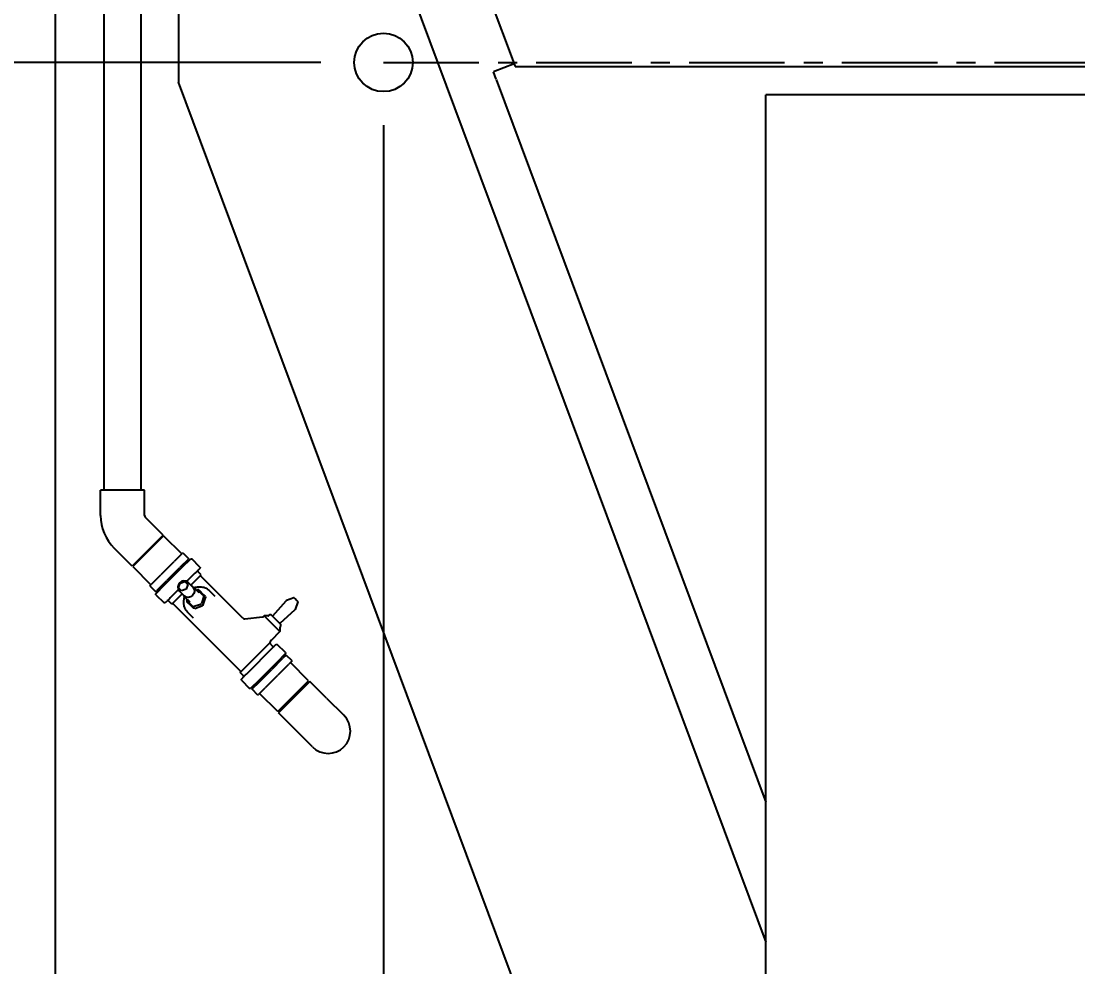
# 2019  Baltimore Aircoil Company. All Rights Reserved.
# Model space of a CAD drawing. Header units: millimetres. Extents: x 17046 to 32328, y 18593 to 29476.
# Drawn here: x 17099.62 to 17147.05, y 18925.77 to 18968.23 of the extents above; entities that cross this region are included whole.
import ezdxf

# ---------------------------------------------------------------- set-up
doc = ezdxf.new("R2010")
doc.units = ezdxf.units.MM
doc.header["$LTSCALE"] = 5
doc.linetypes.add('CENTER', pattern=[50.8, 31.75, -6.35, 6.35, -6.35])
for name, color, linetype in [('CONDENSER-STD-CONTROL', 1, 'Continuous'), ('RECIRCULATION-CONTROL', 3, 'Continuous'), ('UNIT', 6, 'Continuous'), ('WS-NO-CONTROL', 3, 'Continuous')]:
    doc.layers.add(name, color=color, linetype=linetype)
doc.styles.add('SUBMITTAL', font='romans.shx', dxfattribs={"width": 0.75})
doc.dimstyles.new('SUBMITTAL', dxfattribs={"dimtxt": 0.09375, "dimasz": 0.09375, "dimexe": 0.03125, "dimexo": 0.0625, "dimgap": 0.0625, "dimtad": 0, "dimdec": 4, "dimzin": 4, "dimdsep": 46, "dimlunit": 4, "dimtxsty": 'SUBMITTAL', "dimcen": 0.09375, "dimclre": 6, "dimadec": 0, "dimazin": 0, "dimtfac": 1, "dimtdec": 0, "dimtofl": 0, "dimtmove": 0, "dimatfit": 3, "dimfxl": 0, "dimfrac": 2, "dimtolj": 1, "dimtzin": 4, "dimarcsym": 0})

# ---------------------------------------------------------------- blocks, each defined once
blk = doc.blocks.new('*D18')
at = {"layer": 'UNIT', "color": 6, "lineweight": -2}
for p, q in [((17120.895, 18990.694), (17048.332, 18990.694)), ((17104.038, 18892.66), (17048.332, 18892.66))]:
    blk.add_line(p, q, dxfattribs=at)
at = {"layer": 'UNIT', "color": 3, "lineweight": -2}
for p, q in [((17051.149, 18985.765), (17051.149, 18951.36)), ((17051.149, 18897.589), (17051.149, 18931.994))]:
    blk.add_line(p, q, dxfattribs=at)
at = {"layer": 'UNIT', "color": 3}
for points in [[(17050.328, 18985.765), (17051.971, 18985.765), (17051.149, 18990.694)], [(17050.328, 18897.589), (17051.971, 18897.589), (17051.149, 18892.66)]]:
    blk.add_solid(points, dxfattribs=at)
at = {"layer": 'UNIT', "color": 3, "insert": (17051.149, 18941.677), "char_height": 4.9294, "attachment_point": 5, "rotation": 90, "style": 'SUBMITTAL'}
blk.add_mtext('\\A1;8\'-2"', dxfattribs=at)
blk = doc.blocks.new('*D20')
at = {"layer": 'CONDENSER-STD-CONTROL', "color": 6, "lineweight": -2}
for p, q in [((17115.882, 18963.562), (17115.882, 18869.843)), ((17101.149, 18896.122), (17101.149, 18869.843))]:
    blk.add_line(p, q, dxfattribs=at)
at = {"layer": 'CONDENSER-STD-CONTROL', "color": 3, "lineweight": -2}
for p, q in [((17101.149, 18872.66), (17096.22, 18872.66)), ((17110.953, 18872.66), (17106.079, 18872.66))]:
    blk.add_line(p, q, dxfattribs=at)
at = {"layer": 'CONDENSER-STD-CONTROL', "color": 3}
for points in [[(17106.079, 18873.481), (17106.079, 18871.838), (17101.149, 18872.66)], [(17110.953, 18873.481), (17110.953, 18871.838), (17115.882, 18872.66)]]:
    blk.add_solid(points, dxfattribs=at)
at = {"layer": 'CONDENSER-STD-CONTROL', "color": 3, "insert": (17079.495, 18872.66), "char_height": 4.9294, "attachment_point": 5, "style": 'SUBMITTAL'}
blk.add_mtext('\\A1;1\'-2 3/4"', dxfattribs=at)
blk = doc.blocks.new('*D21')
at = {"layer": 'CONDENSER-STD-CONTROL', "color": 3, "lineweight": -2}
for p, q in [((17091.149, 18906.495), (17091.149, 18914.711)), ((17091.149, 18887.73), (17091.149, 18882.801))]:
    blk.add_line(p, q, dxfattribs=at)
at = {"layer": 'CONDENSER-STD-CONTROL', "color": 6, "lineweight": -2}
for p, q in [((17130.301, 18901.566), (17088.332, 18901.566)), ((17104.038, 18892.66), (17088.332, 18892.66))]:
    blk.add_line(p, q, dxfattribs=at)
at = {"layer": 'CONDENSER-STD-CONTROL', "color": 3}
for points in [[(17090.328, 18906.495), (17091.971, 18906.495), (17091.149, 18901.566)], [(17090.328, 18887.73), (17091.971, 18887.73), (17091.149, 18892.66)]]:
    blk.add_solid(points, dxfattribs=at)
at = {"layer": 'CONDENSER-STD-CONTROL', "color": 3, "insert": (17091.149, 18926.77), "char_height": 4.9294, "attachment_point": 5, "rotation": 90, "style": 'SUBMITTAL'}
blk.add_mtext('\\A1;8 7/8"', dxfattribs=at)
blk = doc.blocks.new('*D22')
at = {"layer": 'CONDENSER-STD-CONTROL', "color": 6, "lineweight": -2}
for p, q in [((17113.065, 18966.378), (17078.332, 18966.378)), ((17104.038, 18892.66), (17078.332, 18892.66))]:
    blk.add_line(p, q, dxfattribs=at)
at = {"layer": 'CONDENSER-STD-CONTROL', "color": 3, "lineweight": -2}
for p, q in [((17081.149, 18961.449), (17081.149, 18946.632)), ((17081.149, 18897.589), (17081.149, 18912.831))]:
    blk.add_line(p, q, dxfattribs=at)
at = {"layer": 'CONDENSER-STD-CONTROL', "color": 3}
for points in [[(17080.328, 18961.449), (17081.971, 18961.449), (17081.149, 18966.378)], [(17080.328, 18897.589), (17081.971, 18897.589), (17081.149, 18892.66)]]:
    blk.add_solid(points, dxfattribs=at)
at = {"layer": 'CONDENSER-STD-CONTROL', "color": 3, "insert": (17081.149, 18929.731), "char_height": 4.9294, "attachment_point": 5, "rotation": 90, "style": 'SUBMITTAL'}
blk.add_mtext('\\A1;6\'-1 3/4"', dxfattribs=at)
blk = doc.blocks.new('*D31')
at = {"layer": 'UNIT', "color": 6, "lineweight": -2}
for p, q in [((17106.491, 18976.659), (17058.332, 18976.659)), ((17104.038, 18892.66), (17058.332, 18892.66))]:
    blk.add_line(p, q, dxfattribs=at)
at = {"layer": 'UNIT', "color": 3, "lineweight": -2}
for p, q in [((17061.149, 18971.729), (17061.149, 18944.342)), ((17061.149, 18897.589), (17061.149, 18924.976))]:
    blk.add_line(p, q, dxfattribs=at)
at = {"layer": 'UNIT', "color": 3}
for points in [[(17060.328, 18971.729), (17061.971, 18971.729), (17061.149, 18976.659)], [(17060.328, 18897.589), (17061.971, 18897.589), (17061.149, 18892.66)]]:
    blk.add_solid(points, dxfattribs=at)
at = {"layer": 'UNIT', "color": 3, "insert": (17061.149, 18934.659), "char_height": 4.9294, "attachment_point": 5, "rotation": 90, "style": 'SUBMITTAL'}
blk.add_mtext('\\A1;7\'-0"', dxfattribs=at)
blk = doc.blocks.new('*D99')
at = {"layer": 'WS-NO-CONTROL', "color": 6, "lineweight": -2}
for p, q in [((17133.969, 18973.044), (17068.332, 18973.044)), ((17104.038, 18892.66), (17068.332, 18892.66))]:
    blk.add_line(p, q, dxfattribs=at)
at = {"layer": 'WS-NO-CONTROL', "color": 3, "lineweight": -2}
for p, q in [((17071.149, 18968.114), (17071.149, 18949.753)), ((17071.149, 18897.589), (17071.149, 18915.951))]:
    blk.add_line(p, q, dxfattribs=at)
at = {"layer": 'WS-NO-CONTROL', "color": 3}
for points in [[(17070.328, 18968.114), (17071.971, 18968.114), (17071.149, 18973.044)], [(17070.328, 18897.589), (17071.971, 18897.589), (17071.149, 18892.66)]]:
    blk.add_solid(points, dxfattribs=at)
at = {"layer": 'WS-NO-CONTROL', "color": 3, "insert": (17071.149, 18932.852), "char_height": 4.9294, "attachment_point": 5, "rotation": 90, "style": 'SUBMITTAL'}
blk.add_mtext('\\A1;6\'-8 3/8"', dxfattribs=at)

msp = doc.modelspace()

# ---------------------------------------------------------------- linework, layer by layer
at = {"layer": 'CONDENSER-STD-CONTROL', "linetype": 'CENTER', "ltscale": 0.027}
msp.add_line((17115.8821, 18966.3784), (17180.2031, 18966.3784), dxfattribs=at)
at = {"layer": 'CONDENSER-STD-CONTROL'}
msp.add_circle((17115.8821, 18966.3784), 1.3125, dxfattribs=at)
at = {"layer": 'RECIRCULATION-CONTROL'}
for p, q in [((17103.342, 18947.1784), (17103.342, 18968.7719)), ((17105.002, 18947.1784), (17105.002, 18968.7719)), ((17105.1564, 18947.1784), (17103.1876, 18947.1784)), ((17103.1876, 18946.0332), (17103.1876, 18947.1784)), ((17105.1564, 18946.0332), (17105.1564, 18947.1784)), ((17105.995, 18945.1538), (17105.1852, 18945.9636)), ((17105.995, 18945.1538), (17104.6029, 18943.7617)), ((17106.0138, 18945.1288), (17104.6279, 18943.7428)), ((17106.0138, 18945.1288), (17106.8284, 18944.3142)), ((17104.6029, 18943.7617), (17103.7931, 18944.5715)), ((17106.524, 18944.0098), (17106.4813, 18943.967)), ((17106.524, 18944.0098), (17106.8642, 18944.35)), ((17106.7892, 18943.7446), (17107.1294, 18944.0848)), ((17106.837, 18943.704), (17107.2292, 18944.0962)), ((17106.8783, 18944.3641), (17106.8642, 18944.35)), ((17106.8783, 18944.3641), (17107.1435, 18944.0989)), ((17107.1435, 18944.0989), (17107.1294, 18944.0848)), ((17107.2292, 18944.0962), (17107.2752, 18944.0866)), ((17107.6372, 18943.7247), (17107.2752, 18944.0866)), ((17104.6279, 18943.7428), (17105.4425, 18942.9283)), ((17105.9425, 18943.4283), (17106.4813, 18943.967)), ((17106.0527, 18942.9197), (17106.837, 18943.704)), ((17106.2077, 18943.1631), (17106.7465, 18943.7019)), ((17106.7892, 18943.7446), (17106.7465, 18943.7019)), ((17107.0087, 18943.9063), (17106.9875, 18943.943)), ((17107.0189, 18943.909), (17107.0083, 18943.9062)), ((17107.0289, 18943.8989), (17107.0194, 18943.909)), ((17107.0281, 18943.8951), (17107.029, 18943.8984)), ((17107.6468, 18943.6786), (17107.5134, 18943.5453)), ((17107.7021, 18943.3804), (17107.5532, 18943.5294)), ((17107.6372, 18943.7247), (17107.6468, 18943.6786)), ((17105.474, 18942.9598), (17105.8958, 18943.3815)), ((17105.7392, 18942.6946), (17106.161, 18943.1164)), ((17105.9425, 18943.4283), (17105.8958, 18943.3815)), ((17106.2077, 18943.1631), (17106.161, 18943.1164)), ((17106.7527, 18943.004), (17106.9615, 18943.0736)), ((17106.9615, 18943.0736), (17107.1007, 18942.9344)), ((17107.2546, 18943.2865), (17107.051, 18943.0829)), ((17107.3373, 18942.8091), (17107.1007, 18943.0458)), ((17107.2341, 18942.9124), (17107.7021, 18943.3804)), ((17107.388, 18943.4198), (17107.2546, 18943.2865)), ((17109.5637, 18941.4304), (17107.6857, 18943.3084)), ((17105.393, 18942.8787), (17105.3926, 18942.8784)), ((17105.3926, 18942.8784), (17105.6578, 18942.6132)), ((17105.393, 18942.8787), (17105.4507, 18942.9364)), ((17105.474, 18942.9598), (17105.4507, 18942.9364)), ((17105.6582, 18942.6136), (17105.6578, 18942.6132)), ((17105.6582, 18942.6136), (17105.7159, 18942.6713)), ((17105.6605, 18942.5275), (17106.0527, 18942.9197)), ((17105.7392, 18942.6946), (17105.7159, 18942.6713)), ((17105.8162, 18942.7677), (17105.8137, 18942.7692)), ((17105.816, 18942.7678), (17105.816, 18942.7676)), ((17105.8261, 18942.7575), (17105.816, 18942.767)), ((17105.8266, 18942.7575), (17105.832, 18942.759)), ((17105.8698, 18942.7368), (17105.8316, 18942.7588)), ((17106.6738, 18942.7057), (17106.4702, 18942.5021)), ((17106.6831, 18942.7952), (17106.7527, 18943.004)), ((17106.8223, 18942.656), (17106.6831, 18942.7952)), ((17106.9476, 18942.4194), (17106.7109, 18942.656)), ((17107.0311, 18942.7256), (17106.8223, 18942.656)), ((17107.1007, 18942.9344), (17107.0311, 18942.7256)), ((17107.6157, 18942.5586), (17107.3633, 18942.811)), ((17107.4828, 18942.6915), (17107.5312, 18942.7076)), ((17107.5312, 18942.7076), (17107.5395, 18942.6919)), ((17107.5914, 18942.6956), (17107.5312, 18942.7076)), ((17107.7768, 18942.4545), (17107.5395, 18942.6919)), ((17107.5914, 18942.6956), (17107.8084, 18942.4786)), ((17108.3265, 18942.4024), (17108.0601, 18942.6689)), ((17105.6701, 18942.4814), (17105.6605, 18942.5275)), ((17105.6701, 18942.4814), (17106.032, 18942.1195)), ((17106.0781, 18942.1099), (17106.032, 18942.1195)), ((17106.2114, 18942.2433), (17106.0781, 18942.1099)), ((17106.3763, 18942.0546), (17106.2273, 18942.2035)), ((17106.4702, 18942.5021), (17106.3369, 18942.3687)), ((17106.3763, 18942.0546), (17106.8443, 18942.5226)), ((17107.1981, 18942.141), (17106.9457, 18942.3934)), ((17107.0491, 18942.2255), (17107.0652, 18942.2739)), ((17107.0491, 18942.2255), (17107.0611, 18942.1653)), ((17107.0648, 18942.2172), (17107.0491, 18942.2255)), ((17107.2781, 18941.9483), (17107.0611, 18942.1653)), ((17107.0648, 18942.2172), (17107.3022, 18941.9799)), ((17107.6637, 18942.0447), (17107.712, 18942.0929)), ((17107.8204, 18942.4184), (17107.712, 18942.0929)), ((17107.7768, 18942.4545), (17107.8204, 18942.4184)), ((17107.7816, 18942.0233), (17107.89, 18942.3488)), ((17107.8204, 18942.4184), (17107.8084, 18942.4786)), ((17107.8084, 18942.4786), (17107.878, 18942.409)), ((17107.878, 18942.409), (17107.89, 18942.3488)), ((17110.9089, 18941.5398), (17111.5153, 18942.2132)), ((17111.8554, 18942.3395), (17111.5232, 18942.2186)), ((17111.8763, 18942.3346), (17111.876, 18942.3349)), ((17111.8763, 18942.3346), (17111.9018, 18942.3092)), ((17111.9179, 18942.2922), (17111.9109, 18942.2992)), ((17111.9993, 18942.2108), (17111.9179, 18942.2922)), ((17112.0396, 18942.1552), (17111.9187, 18941.823)), ((17112.0093, 18942.2016), (17112.0348, 18942.1761)), ((17112.0351, 18942.1759), (17112.0348, 18942.1761)), ((17109.4633, 18939.056), (17106.4483, 18942.0709)), ((17107.3543, 18941.4302), (17107.0878, 18941.6966)), ((17107.2781, 18941.9483), (17107.3383, 18941.9362)), ((17107.3477, 18941.8787), (17107.2781, 18941.9483)), ((17107.3383, 18941.9362), (17107.3022, 18941.9799)), ((17107.6637, 18942.0447), (17107.3383, 18941.9362)), ((17107.4079, 18941.8667), (17107.3477, 18941.8787)), ((17107.4079, 18941.8667), (17107.7333, 18941.9751)), ((17107.7816, 18942.0233), (17107.7333, 18941.9751)), ((17111.2399, 18941.2087), (17111.9134, 18941.8151)), ((17109.66, 18941.3965), (17110.4477, 18941.4889)), ((17110.4477, 18941.4889), (17110.4944, 18941.4943)), ((17110.5272, 18941.5341), (17110.4864, 18941.4934)), ((17110.4944, 18941.4943), (17110.5009, 18941.4951)), ((17110.5296, 18941.5362), (17111.2364, 18940.8295)), ((17110.7236, 18941.5362), (17110.5296, 18941.5362)), ((17110.7518, 18941.5562), (17110.7375, 18941.542)), ((17111.2564, 18941.163), (17110.8631, 18941.5562)), ((17111.2343, 18940.827), (17110.8399, 18940.4326)), ((17111.2364, 18941.0234), (17111.2364, 18940.8295)), ((17111.2564, 18941.0516), (17111.2421, 18941.0373)), ((17109.4469, 18938.984), (17110.7686, 18940.3056)), ((17110.9217, 18940.1608), (17110.7823, 18940.3002)), ((17110.9376, 18940.1211), (17111.0709, 18940.2544)), ((17111.0709, 18940.2544), (17111.117, 18940.2448)), ((17111.4789, 18939.8829), (17111.117, 18940.2448)), ((17109.761, 18938.9445), (17110.9376, 18940.1211)), ((17111.4885, 18939.8369), (17111.0964, 18939.4447)), ((17111.5119, 18939.7718), (17111.3708, 18939.6308)), ((17111.4789, 18939.8829), (17111.4885, 18939.8369)), ((17111.5119, 18939.7718), (17111.5141, 18939.774)), ((17111.7792, 18939.5088), (17111.5141, 18939.774)), ((17111.0964, 18939.4447), (17110.312, 18938.6603)), ((17111.3411, 18939.6011), (17110.8715, 18939.1314)), ((17111.6063, 18939.3359), (17111.1366, 18938.8662)), ((17111.2923, 18939.6352), (17111.2848, 18939.6332)), ((17111.2928, 18939.6351), (17111.3029, 18939.6256)), ((17111.3002, 18939.6155), (17111.3353, 18939.5952)), ((17111.3003, 18939.6154), (17111.3029, 18939.6251)), ((17111.3411, 18939.6011), (17111.3708, 18939.6308)), ((17111.6063, 18939.3359), (17111.636, 18939.3656)), ((17111.777, 18939.5066), (17111.636, 18939.3656)), ((17112.5211, 18938.6215), (17111.7065, 18939.4361)), ((17111.777, 18939.5066), (17111.7792, 18939.5088)), ((17109.5958, 18938.835), (17109.4469, 18938.984)), ((17109.5022, 18938.6857), (17109.6356, 18938.8191)), ((17110.8231, 18939.0831), (17110.3, 18938.5599)), ((17111.0883, 18938.8179), (17110.5651, 18938.2948)), ((17110.8231, 18939.0831), (17110.8715, 18939.1314)), ((17111.0883, 18938.8179), (17111.1366, 18938.8662)), ((17109.5119, 18938.6397), (17109.5022, 18938.6857)), ((17109.5119, 18938.6397), (17109.8738, 18938.2778)), ((17110.312, 18938.6603), (17109.9198, 18938.2682)), ((17110.3, 18938.5599), (17109.9912, 18938.2511)), ((17110.1291, 18938.4775), (17110.1526, 18938.4368)), ((17110.1525, 18938.437), (17110.1513, 18938.4327)), ((17110.1513, 18938.4322), (17110.1608, 18938.4221)), ((17110.1611, 18938.422), (17110.1615, 18938.4214)), ((17110.1614, 18938.4221), (17110.1615, 18938.4221)), ((17110.5265, 18938.2562), (17110.5651, 18938.2948)), ((17111.1352, 18937.2356), (17112.5211, 18938.6215)), ((17112.5794, 18938.5915), (17111.1652, 18937.1773)), ((17113.3263, 18937.8446), (17112.5794, 18938.5915)), ((17109.9198, 18938.2682), (17109.8738, 18938.2778)), ((17109.9827, 18938.2426), (17109.9912, 18938.2511)), ((17110.2478, 18937.9775), (17109.9827, 18938.2426)), ((17110.2478, 18937.9775), (17110.2563, 18937.9859)), ((17110.5265, 18938.2562), (17110.2563, 18937.9859)), ((17111.1352, 18937.2356), (17110.3206, 18938.0502)), ((17113.3263, 18937.8446), (17114.1041, 18937.0668)), ((17111.9121, 18936.4304), (17111.1652, 18937.1773)), ((17112.6899, 18935.6526), (17111.9121, 18936.4304))]:
    msp.add_line(p, q, dxfattribs=at)
for centre, radius, start, end in [((17105.2548, 18946.0332), 2.0672, 180, 225), ((17105.2548, 18946.0332), 0.0984, 180, 225), ((17107.581, 18943.5572), 0.0394, 135, 225), ((17107.7136, 18943.3362), 0.0394, 135, 225), ((17106.1995, 18942.1757), 0.0394, 45, 135), ((17106.4205, 18942.0431), 0.0394, 45, 135), ((17111.5299, 18942.2001), 0.0197, 110, 138), ((17111.8621, 18942.321), 0.0197, 45, 110), ((17112.0211, 18942.1619), 0.0197, 340, 45), ((17111.9002, 18941.8298), 0.0197, 312, 340), ((17109.6472, 18941.514), 0.1181, 225, 276.68423), ((17110.5411, 18941.5202), 0.0197, 125.63945, 135), ((17110.7236, 18941.5559), 0.0197, 270, 315), ((17110.8074, 18941.5006), 0.0787, 45, 135), ((17110.8943, 18941.5529), 0.0197, 225, 318), ((17111.2531, 18941.1941), 0.0197, 132, 225), ((17111.2007, 18941.1073), 0.0787, 315, 45), ((17111.2204, 18940.8409), 0.0197, 315, 324.36055), ((17111.256, 18941.0234), 0.0197, 135, 180), ((17110.9791, 18940.2934), 0.1969, 135, 178.03931), ((17110.9495, 18940.1887), 0.0394, 225, 315), ((17109.4354, 18939.0282), 0.0394, 315, 45), ((17109.568, 18938.8072), 0.0394, 315, 45), ((17113.397, 18936.3597), 1, 225, 45)]:
    msp.add_arc(centre, radius, start, end, dxfattribs=at)
msp.add_ellipse((17106.9058, 18942.8509), major_axis=(-0.1949, -0.1949), ratio=0.8660254, start_param=3.1415927, end_param=6.2831853, dxfattribs=at)
at = {"layer": 'RECIRCULATION-CONTROL', "extrusion": (0, 0, -1)}
for centre, major_axis, ratio, start_param, end_param in [((17107.1424, 18942.6143), (-0.1949, -0.1949), 0.8660254, 3.1415927, 6.2831853), ((17111.8878, 18942.2952), (0.0538, -0.0538), 0.258819, 4.712389, 4.8915962), ((17111.9954, 18942.1877), (-0.0538, 0.0538), 0.258819, 1.3915891, 1.5707963)]:
    msp.add_ellipse(centre, major_axis=major_axis, ratio=ratio, start_param=start_param, end_param=end_param, dxfattribs=at)
at = {"layer": 'RECIRCULATION-CONTROL'}
for points, knots in [([(17107.5134, 18943.5453), (17107.4925, 18943.5243), (17107.4741, 18943.5011), (17107.4323, 18943.4593), (17107.4089, 18943.4407), (17107.388, 18943.4198)], [-1.91702663, -1.91702663, -1.91702663, -1.91702663, -1.46646968, -1.46646968, -1.01591274, -1.01591274, -1.01591274, -1.01591274]), ([(17107.3633, 18942.811), (17107.3439, 18942.8303), (17107.3211, 18942.8462), (17107.2918, 18942.8598), (17107.2875, 18942.8617), (17107.283, 18942.8634)], [6.28318531, 6.28318531, 6.28318531, 6.28318531, 6.59047475, 6.59047475, 6.6433499, 6.6433499, 6.6433499, 6.6433499]), ([(17107.3657, 18942.8086), (17107.3699, 18942.809), (17107.3741, 18942.8094), (17107.3916, 18942.8112), (17107.4045, 18942.8125), (17107.4299, 18942.8153), (17107.4423, 18942.8167), (17107.4668, 18942.8197), (17107.4789, 18942.8213), (17107.5027, 18942.8248), (17107.5144, 18942.8267), (17107.526, 18942.8287)], [1.54910742, 1.54910742, 1.54910742, 1.54910742, 1.58342825, 1.58342825, 1.69319425, 1.69319425, 1.80296025, 1.80296025, 1.91272626, 1.91272626, 2.02249226, 2.02249226, 2.02249226, 2.02249226]), ([(17107.526, 18942.8287), (17107.5642, 18942.8353), (17107.6029, 18942.8387), (17107.6803, 18942.8384), (17107.7189, 18942.8348), (17107.7948, 18942.8204), (17107.832, 18942.8096), (17107.9037, 18942.781), (17107.9381, 18942.7631), (17108.0026, 18942.7207), (17108.0328, 18942.6962), (17108.0601, 18942.6689)], [5.39500507, 5.39500507, 5.39500507, 5.39500507, 5.57264112, 5.57264112, 5.75027716, 5.75027716, 5.92791321, 5.92791321, 6.10554926, 6.10554926, 6.28318531, 6.28318531, 6.28318531, 6.28318531]), ([(17106.3369, 18942.3687), (17106.316, 18942.3478), (17106.2974, 18942.3244), (17106.2556, 18942.2826), (17106.2323, 18942.2642), (17106.2114, 18942.2433)], [-1.91702663, -1.91702663, -1.91702663, -1.91702663, -1.46646968, -1.46646968, -1.01591274, -1.01591274, -1.01591274, -1.01591274]), ([(17106.8933, 18942.4737), (17106.8968, 18942.4647), (17106.9008, 18942.4561), (17106.9161, 18942.4277), (17106.9297, 18942.4094), (17106.9457, 18942.3934)], [9.06461337, 9.06461337, 9.06461337, 9.06461337, 9.17102462, 9.17102462, 9.42477796, 9.42477796, 9.42477796, 9.42477796]), ([(17107.0878, 18941.6966), (17107.0605, 18941.7239), (17107.036, 18941.754), (17106.9936, 18941.8186), (17106.9757, 18941.853), (17106.9471, 18941.9247), (17106.9363, 18941.9619), (17106.9219, 18942.0378), (17106.9183, 18942.0764), (17106.918, 18942.1538), (17106.9214, 18942.1925), (17106.928, 18942.2307)], [3.14159265, 3.14159265, 3.14159265, 3.14159265, 3.3192287, 3.3192287, 3.49686475, 3.49686475, 3.6745008, 3.6745008, 3.85213684, 3.85213684, 4.02977289, 4.02977289, 4.02977289, 4.02977289]), ([(17106.928, 18942.2307), (17106.93, 18942.2423), (17106.9319, 18942.254), (17106.9353, 18942.2778), (17106.937, 18942.2899), (17106.94, 18942.3144), (17106.9414, 18942.3268), (17106.9442, 18942.3522), (17106.9455, 18942.3651), (17106.9473, 18942.3826), (17106.9477, 18942.3868), (17106.9481, 18942.391)], [0, 0, 0, 0, 0.10976465, 0.10976465, 0.2195293, 0.2195293, 0.32929395, 0.32929395, 0.43905859, 0.43905859, 0.47333536, 0.47333536, 0.47333536, 0.47333536]), ([(17110.4826, 18941.4912), (17110.4826, 18941.4912), (17110.4826, 18941.4912), (17110.4855, 18941.4924), (17110.4884, 18941.4933), (17110.4913, 18941.4939)], [-0.024559033, -0.024559033, -0.024559033, -0.024559033, -0.024419735, -0.024419735, 0, 0, 0, 0]), ([(17110.7686, 18940.3056), (17110.7763, 18940.3025), (17110.7809, 18940.3007), (17110.7823, 18940.3002), (17110.7823, 18940.3002), (17110.7823, 18940.3002)], [0, 0, 0, 0, 0.23298833, 0.23298833, 0.27072593, 0.27072593, 0.27072593, 0.27072593]), ([(17109.6356, 18938.8191), (17109.6565, 18938.84), (17109.6749, 18938.8633), (17109.7167, 18938.9051), (17109.7401, 18938.9236), (17109.761, 18938.9445)], [1.01591274, 1.01591274, 1.01591274, 1.01591274, 1.46646968, 1.46646968, 1.91702663, 1.91702663, 1.91702663, 1.91702663])]:
    msp.add_open_spline(points, degree=3, knots=knots, dxfattribs=at)
for points in [[(17111.9111, 18942.2993), (17111.9111, 18942.2993), (17111.911, 18942.2992), (17111.9109, 18942.2992)], [(17111.9993, 18942.2108), (17111.9994, 18942.2108), (17111.9995, 18942.2109), (17111.9995, 18942.211)], [(17110.4944, 18941.4943), (17110.4934, 18941.4942), (17110.4923, 18941.4941), (17110.4913, 18941.4939)], [(17110.1628, 18938.4227), (17110.1617, 18938.4221), (17110.161, 18938.4219), (17110.1608, 18938.4221)], [(17110.1615, 18938.4221), (17110.1618, 18938.4222), (17110.1622, 18938.4224), (17110.1628, 18938.4227)]]:
    msp.add_open_spline(points, degree=3, dxfattribs=at)
at = {"layer": 'UNIT'}
for p, q in [((17118.4997, 18975.0354), (17121.7958, 18966.1963)), ((17101.1492, 18973.3122), (17101.1492, 18898.9392)), ((17106.6748, 18969.6997), (17106.6749, 18965.49)), ((17117.0784, 18969.6998), (17133.0426, 18926.8891)), ((17121.7532, 18966.3104), (17120.8162, 18965.961)), ((17120.9437, 18965.6191), (17120.8162, 18965.961)), ((17121.7958, 18966.1963), (17174.2895, 18966.1963)), ((17131.1775, 18899.7821), (17106.6749, 18965.49)), ((17120.9431, 18965.6181), (17133.0426, 18933.17)), ((17133.0426, 18922.9224), (17133.0426, 18964.9224)), ((17163.0426, 18964.9224), (17133.0426, 18964.9224))]:
    msp.add_line(p, q, dxfattribs=at)

# ---------------------------------------------------------------- dimensions: what is measured, and where the dimension line sits
at = {"layer": 'CONDENSER-STD-CONTROL', "color": 3}
dim = msp.add_linear_dim(base=(17101.1492, 18872.6597), p1=(17115.8821, 18966.3784), p2=(17101.1492, 18898.9392), dimstyle='SUBMITTAL', override={"dimscale": 70.42, "dimtxt": 0.07, "dimasz": 0.07, "dimexe": 0.04, "dimexo": 0.04, "dimgap": 0.03125, "dimdec": 3, "dimzin": 3, "dimclrd": 3, "dimclrt": 3, "dimtdec": 3, "dimtix": 1}, dxfattribs=at)
dim.commit()
dim.dimension.update_dxf_attribs({"geometry": '*D20', "text_midpoint": (17079.495, 18872.6597), "dimtype": 160})
for base, p1, picture, middle in [((17081.1492, 18892.6597), (17115.8821, 18966.3784), '*D22', (17081.1492, 18929.7314)), ((17091.1492, 18892.6597), (17133.118, 18901.5659), '*D21', (17091.1492, 18926.7704))]:
    dim = msp.add_linear_dim(base=base, p1=p1, p2=(17106.8551, 18892.6597), angle=90, dimstyle='SUBMITTAL', override={"dimscale": 70.42, "dimtxt": 0.07, "dimasz": 0.07, "dimexe": 0.04, "dimexo": 0.04, "dimgap": 0.03125, "dimdec": 3, "dimzin": 3, "dimclrd": 3, "dimclrt": 3, "dimtdec": 3, "dimtix": 1}, dxfattribs=at)
    dim.commit()
    dim.dimension.update_dxf_attribs({"geometry": picture, "text_midpoint": middle, "dimtype": 160})
at = {"layer": 'UNIT', "color": 3}
dim = msp.add_linear_dim(base=(17051.14917, 18892.65966), p1=(17123.71164, 18990.69421), p2=(17106.85514, 18892.65966), angle=90, dimstyle='SUBMITTAL', override={"dimscale": 70.42, "dimtxt": 0.07, "dimasz": 0.07, "dimexe": 0.04, "dimexo": 0.04, "dimgap": 0.03125, "dimdec": 3, "dimzin": 3, "dimclrd": 3, "dimclrt": 3, "dimtdec": 3, "dimtix": 1}, dxfattribs=at)
dim.commit()
dim.dimension.update_dxf_attribs({"geometry": '*D18', "text_midpoint": (17051.14917, 18941.67693), "dimtype": 160})
dim = msp.add_linear_dim(base=(17061.1492, 18892.6597), p1=(17109.3074, 18976.6588), p2=(17106.8551, 18892.6597), angle=90, dimstyle='SUBMITTAL', override={"dimscale": 70.42, "dimtxt": 0.07, "dimasz": 0.07, "dimexe": 0.04, "dimexo": 0.04, "dimgap": 0.03125, "dimdec": 3, "dimzin": 3, "dimclrd": 3, "dimclrt": 3, "dimtdec": 3, "dimtix": 1}, dxfattribs=at)
dim.commit()
dim.dimension.update_dxf_attribs({"geometry": '*D31', "text_midpoint": (17061.1492, 18934.6592)})
at = {"layer": 'WS-NO-CONTROL', "color": 3}
dim = msp.add_linear_dim(base=(17071.1492, 18892.6597), p1=(17136.7861, 18973.0438), p2=(17106.8551, 18892.6597), angle=90, dimstyle='SUBMITTAL', override={"dimscale": 70.42, "dimtxt": 0.07, "dimasz": 0.07, "dimexe": 0.04, "dimexo": 0.04, "dimgap": 0.03125, "dimdec": 3, "dimzin": 3, "dimclrd": 3, "dimclrt": 3, "dimtdec": 3, "dimtix": 1}, dxfattribs=at)
dim.commit()
dim.dimension.update_dxf_attribs({"geometry": '*D99', "text_midpoint": (17071.1492, 18932.8517)})

doc.saveas('drawing.dxf')
